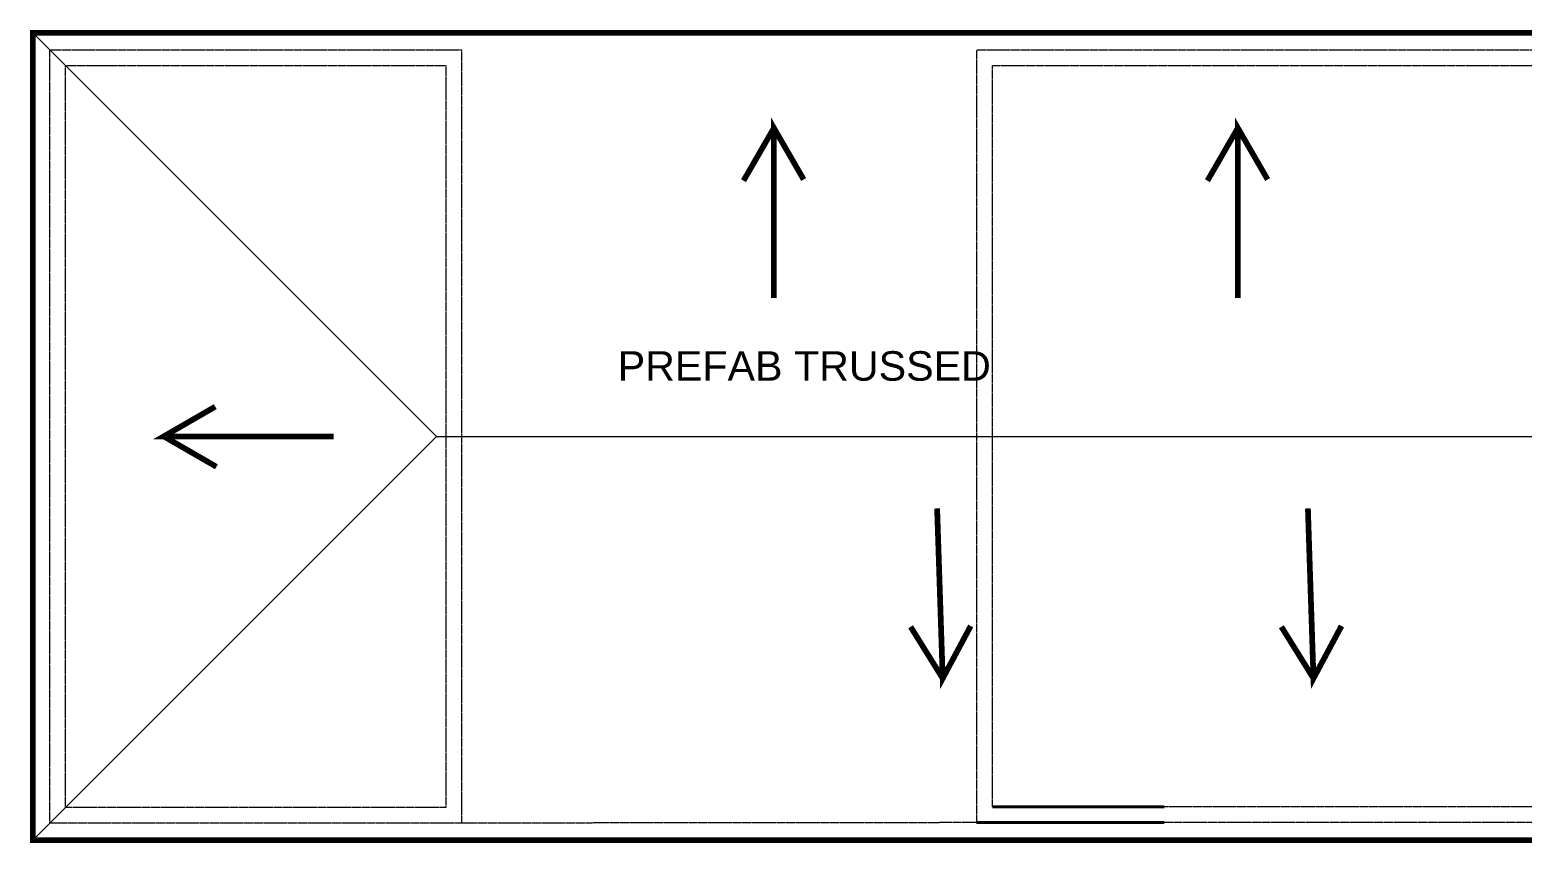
# Model space of a CAD drawing. Header units: inches. Extents: x 8 to 1527, y 13 to 937.
# Drawn here: x 8 to 530, y 174 to 458 of the extents above; entities that cross this region are included whole.
import ezdxf

# ---------------------------------------------------------------- set-up
doc = ezdxf.new("R2010")
doc.units = ezdxf.units.IN
doc.header["$MEASUREMENT"] = 0
doc.linetypes.add('Hidden (½x)', pattern=[0.1875, 0.125, -0.0625])
for name, color, linetype, lineweight in [('A-LIGHT+', 133, 'Continuous', 9), ('A-WALL', 7, 'Continuous', 40), ('Details', 2, 'Continuous', 15)]:
    doc.layers.add(name, color=color, linetype=linetype, lineweight=lineweight)
doc.layers.add('A-LINE', color=6, linetype='Continuous')
doc.layers.add('PDF3_Text', color=7, linetype='Continuous')
doc.styles.add('PDF Arial', font='arial.ttf')

msp = doc.modelspace()

# ---------------------------------------------------------------- linework, layer by layer
at = {"layer": 'A-LIGHT+'}
for points in [[(9.18901, 457.38203), (150.30537, 316.26566)], [(9.18901, 175.1493), (150.30537, 316.26566)], [(150.30537, 316.26566), (621.82239, 316.26566)]]:
    msp.add_lwpolyline(points, dxfattribs=at)
at = {"layer": 'A-LINE', "color": 6, "linetype": 'Continuous', "lineweight": 30, "const_width": 2}
msp.add_lwpolyline([(621.89994, 457.38203), (9.18901, 457.38203), (9.18901, 175.1493), (621.74484, 175.1493)], close=True, dxfattribs=at)
for points in [[(268.20196, 364.65426), (268.20196, 424.07195), (278.58792, 406.08294), (268.20196, 424.07195), (257.57893, 405.67231)], [(430.32161, 364.65426), (430.32161, 424.07195), (440.70756, 406.08294), (430.32161, 424.07195), (419.69857, 405.67231)], [(114.40798, 316.30864), (54.9903, 316.30864), (72.9793, 326.69459), (54.9903, 316.30864), (73.38993, 305.6856)], [(325.23075, 291.12085), (327.17845, 231.7351), (336.96915, 250.05489), (327.17845, 231.7351), (315.95799, 249.77662)], [(454.79499, 291.12085), (456.74269, 231.7351), (466.53339, 250.05489), (456.74269, 231.7351), (445.52223, 249.77662)]]:
    msp.add_lwpolyline(points, dxfattribs=at)
at = {"layer": 'A-WALL'}
for p, q in [((344.54967, 186.84263), (404.55474, 186.84263)), ((404.55474, 181.32263), (339.02967, 181.32263))]:
    msp.add_line(p, q, dxfattribs=at)
at = {"layer": 'Details', "linetype": 'Hidden (½x)', "ltscale": 2}
msp.add_line((339.04996, 181.32263), (159.02967, 181.1493), dxfattribs=at)
for points in [[(140.76771, 451.38203), (159.02967, 451.38203), (159.02967, 181.1493), (15.18901, 181.1493), (15.18901, 451.38203), (32.76771, 451.38203)], [(32.76771, 451.38203), (159.02967, 451.38203), (159.02967, 181.1493), (15.18901, 181.1493), (15.18901, 451.38203), (32.76771, 451.38203)], [(627.39994, 241.1493), (627.39994, 181.34263), (339.04964, 181.34263), (339.05104, 451.38203), (621.89994, 451.38203)], [(32.76771, 445.88203), (153.52967, 445.88203), (153.52967, 186.6493), (20.68901, 186.6493), (20.68901, 445.88203), (32.76771, 445.88203)], [(621.89994, 241.1493), (621.89994, 186.84263), (344.54967, 186.84263), (344.55101, 445.88203), (573.0509, 445.88203)]]:
    msp.add_lwpolyline(points, dxfattribs=at)

# ---------------------------------------------------------------- texts
at = {"layer": 'PDF3_Text', "lineweight": 0, "insert": (213.59879, 335.61794), "char_height": 10.3078125, "attachment_point": 7, "style": 'PDF Arial'}
msp.add_mtext('PREFAB TRUSSED', dxfattribs=at)

doc.saveas('drawing.dxf')
